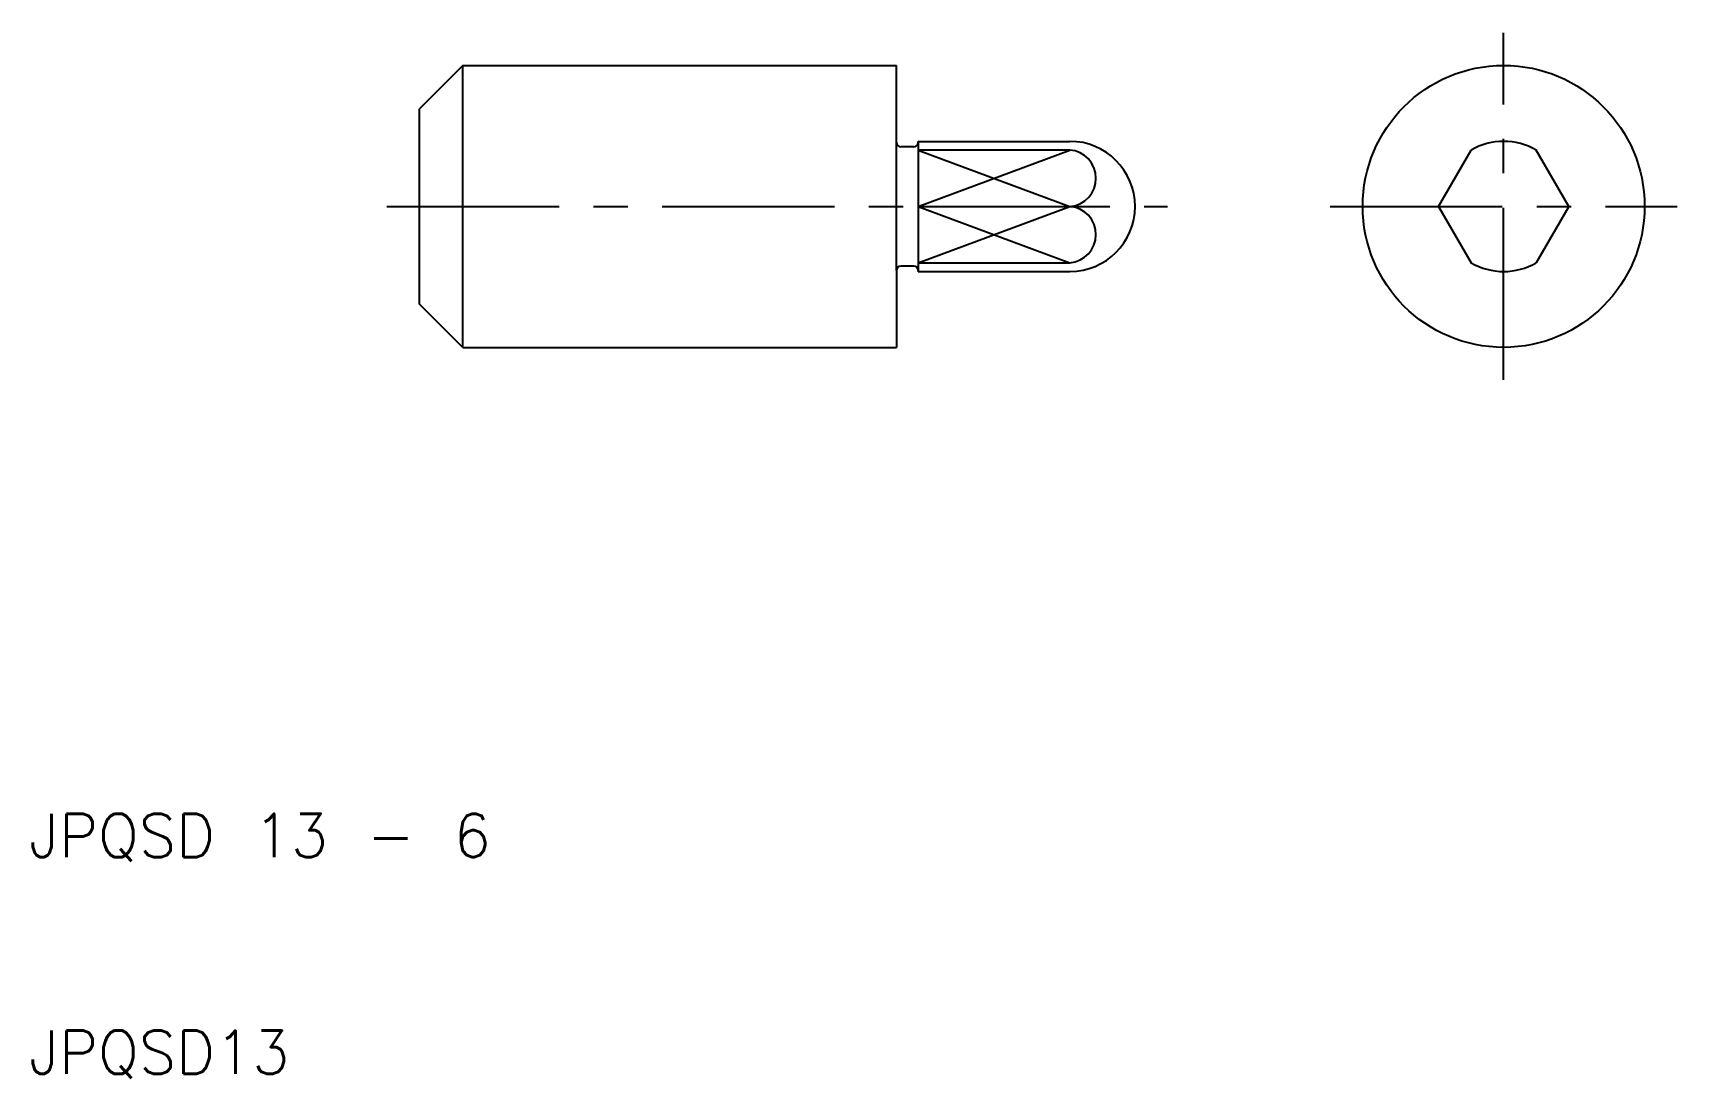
# Model space of a CAD drawing. Extents: x 10.2 to 86, y 9.8 to 58.
import ezdxf

# ---------------------------------------------------------------- set-up
doc = ezdxf.new("R2010")
doc.units = 0
doc.header["$LTSCALE"] = 0.25
doc.linetypes.add('CENTER', pattern=[50.8, 31.75, -6.35, 6.35, -6.35])
doc.layers.get('0').update_dxf_attribs({"linetype": 'CONTINUOUS'})
doc.layers.add('CENTER', color=1, linetype='CENTER')
doc.styles.get("Standard").update_dxf_attribs({"font": 'txt.shx', "bigfont": 'extfont.shx'})

msp = doc.modelspace()

# ---------------------------------------------------------------- linework, layer by layer
for p, q in [((30, 56.5), (28, 54.5)), ((30, 43.5), (30, 56.5)), ((30, 43.5), (30, 56.5)), ((30, 56.5), (50, 56.5)), ((50, 52.95), (50, 56.5)), ((28, 45.5), (28, 54.5)), ((50, 47.05), (50, 52.95)), ((50.8, 52.75), (50.2, 52.75)), ((51, 53), (58, 53)), ((51, 52.95), (51, 53)), ((51, 52.95), (51, 47.05)), ((58, 52.598076), (51, 52.598076)), ((75, 50), (76.5, 52.598076)), ((81, 50), (79.5, 52.598076)), ((51, 50), (58, 50)), ((75, 50), (76.5, 47.401924)), ((81, 50), (79.5, 47.401924)), ((50, 47.05), (50, 43.5)), ((50.8, 47.25), (50.2, 47.25)), ((51, 47.401924), (58, 47.401924)), ((51, 47), (51, 47.05)), ((51, 47), (58, 47)), ((30, 43.5), (28, 45.5)), ((30, 43.5), (50, 43.5))]:
    msp.add_line(p, q)
at = {"color": 3}
for p, q in [((51, 50), (58, 52.598076)), ((51, 52.598076), (58, 50)), ((51, 50), (58, 47.401924)), ((51, 47.401924), (58, 50))]:
    msp.add_line(p, q, dxfattribs=at)
msp.add_circle((78, 50), 6.5)
for centre, radius, start, end in [((50.2, 52.95), 0.2, 180, 270), ((50.8, 52.95), 0.2, 270, 0), ((58, 50), 3, 270, 90), ((57.895924, 51.29816), 1.304076, 275.459636, 85.422473), ((78, 50), 3, 60, 120), ((57.895924, 48.70184), 1.304076, 274.577527, 84.540364), ((50.2, 47.05), 0.2, 90, 180), ((50.8, 47.05), 0.2, 0, 90), ((78, 50), 3, 240, 300)]:
    msp.add_arc(centre, radius, start, end)
at = {"layer": 'CENTER', "color": 1, "linetype": 'CENTER'}
for p, q in [((78, 42), (78, 58)), ((26.5, 50), (62.5, 50)), ((70, 50), (86, 50))]:
    msp.add_line(p, q, dxfattribs=at)

# ---------------------------------------------------------------- texts
for s, p in [('JPQSD 13 - 6', (10, 20)), ('JPQSD13', (10, 10))]:
    msp.add_text(s, height=2).set_placement(p)

doc.saveas('drawing.dxf')
